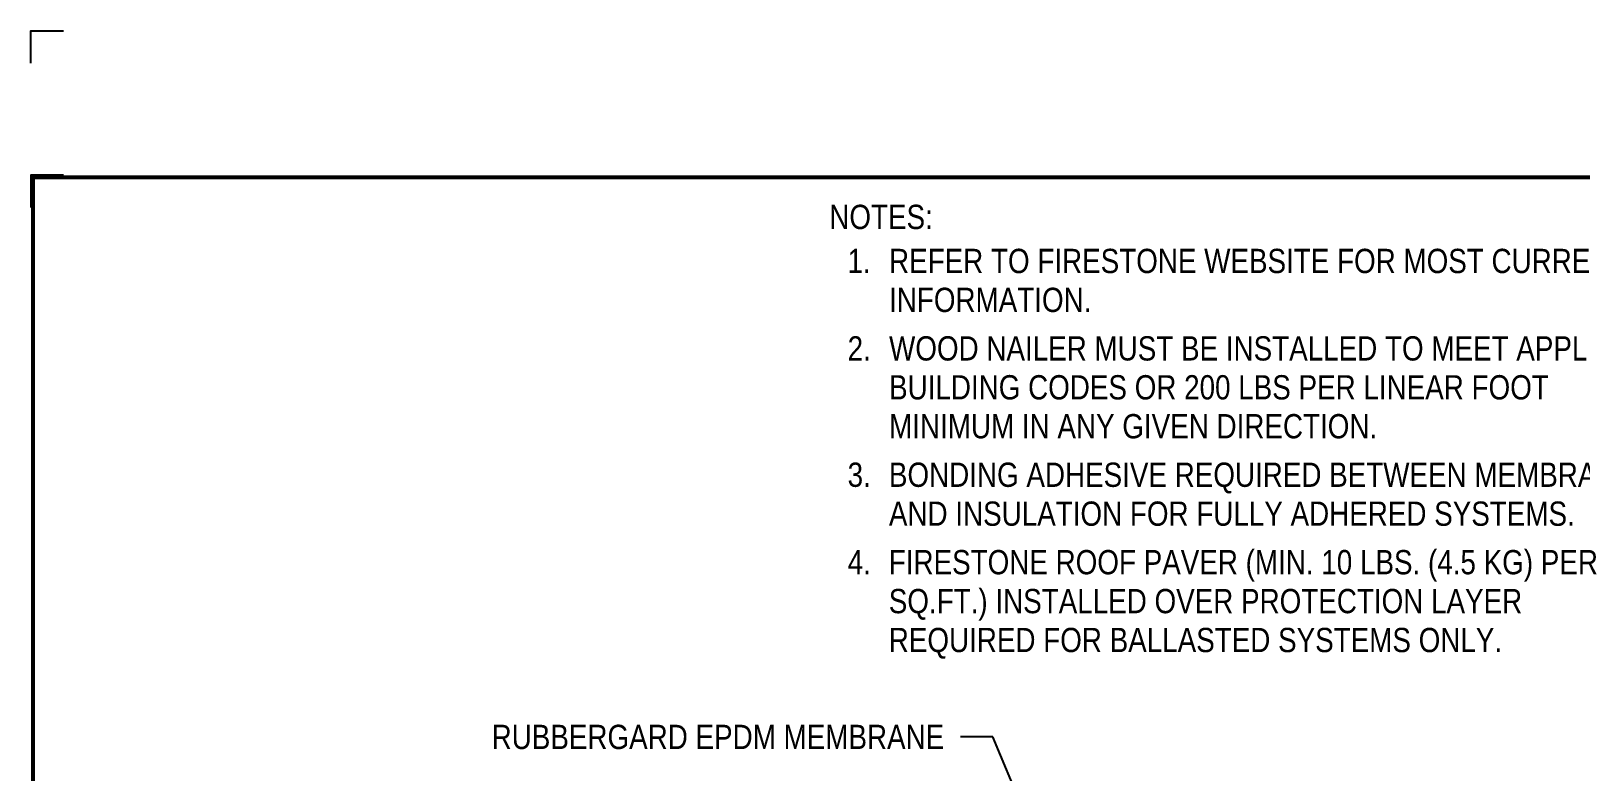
# Model space of a CAD drawing. Header units: inches. Extents: x 99.4 to 119.5, y -159.4 to -142.7.
# Drawn here: x 99.45 to 111.42, y -148.38 to -142.66 of the extents above; entities that cross this region are included whole.
import ezdxf
from ezdxf.enums import TextEntityAlignment as Align

# ---------------------------------------------------------------- set-up
doc = ezdxf.new("R2010")
doc.units = ezdxf.units.IN
doc.header["$MEASUREMENT"] = 0
doc.layers.get('0').update_dxf_attribs({"linetype": 'CONTINUOUS'})
doc.layers.get('DEFPOINTS').update_dxf_attribs({"linetype": 'CONTINUOUS'})
for name, color, linetype in [('FSBP-ANNO-NOTE', 7, 'CONTINUOUS'), ('FSBP-TTLB-BORDER', 7, 'CONTINUOUS'), ('FSBP-TTLB-TEXT', 7, 'CONTINUOUS')]:
    doc.layers.add(name, color=color, linetype=linetype)
doc.styles.add('FSBP_ARIAL', font='arial.ttf')
doc.styles.add('FSBP_ARIAL_BOLD', font='')
doc.styles.add('FSBP_ARIAL_NAR', font='ARIALN.TTF')
doc.styles.get('FSBP_ARIAL_BOLD').set_extended_font_data('Arial Black')
doc.dimstyles.new('FSBP-LEADER', dxfattribs={"dimtxt": 0.1875, "dimasz": 0.25, "dimexe": 0.0625, "dimexo": 0.125, "dimgap": 0.125, "dimtad": 0, "dimtih": 1, "dimtoh": 1, "dimdec": 4, "dimzin": 0, "dimdsep": 46, "dimlunit": 4, "dimtxsty": 'FSBP_ARIAL_NAR', "dimcen": 0.09375, "dimclrd": 256, "dimclre": 256, "dimclrt": 256, "dimadec": 0, "dimazin": 0, "dimtfac": 1, "dimtdec": 4, "dimtofl": 0, "dimtmove": 0, "dimatfit": 3, "dimfxl": 0, "dimtolj": 1, "dimtzin": 0, "dimlwd": -1, "dimlwe": -1, "dimarcsym": 0})

# ---------------------------------------------------------------- blocks, each defined once
blk = doc.blocks.new('TTLB-EPDM_2')
at = {"layer": 'DEFPOINTS', "linetype": 'Continuous', "ltscale": 1.75}
blk.add_lwpolyline([(-0.015625, 13.88083333333333), (-0.015625, 14.13083333333333), (0.234375, 14.13083333333333)], dxfattribs=at)
at = {"layer": 'DEFPOINTS', "color": 1}
blk.add_lwpolyline([(0.234375, 13.015625), (-0.015625, 13.015625), (-0.015625, 12.765625)], dxfattribs=at)
at = {"layer": 'FSBP-TTLB-BORDER', "const_width": 0.03125}
blk.add_lwpolyline([(20, 0), (20, 13), (0, 13), (0, 0)], dxfattribs=at)
at = {"layer": 'FSBP-TTLB-TEXT'}
for tag, height, style, p in [('MAXIMUM_WARRANTY', 0.1875, 'FSBP_ARIAL_BOLD', (18.03987100774941, 0.2240244307510579)), ('ACCPT_SYSTEMS', 0.21875, 'FSBP_ARIAL', (12.49438170418193, -1.23218745252656))]:
    blk.add_attdef(tag, text='', height=height, dxfattribs=dict(at, style=style)).set_placement(p, align=Align.MIDDLE_LEFT)
for tag, height, style, p in [('DETAIL_DESCP_LINE_1', 0.21875, 'FSBP_ARIAL_BOLD', (10.33118450231211, -0.2831249841755152)), ('DETAIL_DESCP_LINE_2', 0.21875, 'FSBP_ARIAL_BOLD', (10.33118450231211, -0.6812499208775904)), ('ISSUE_REV_DATE', 0.21875, 'FSBP_ARIAL', (16.84069633627263, -0.7282559425942452)), ('DETAIL_NUMBER', 0.4375, 'FSBP_ARIAL', (18.91941590748775, -0.8931630692489421))]:
    blk.add_attdef(tag, text='', height=height, dxfattribs=dict(at, style=style)).set_placement(p, align=Align.MIDDLE_CENTER)

msp = doc.modelspace()

# ---------------------------------------------------------------- block references
msp.add_blockref('TTLB-EPDM_2', (99.46270113045529, -156.7951417894166))

# ---------------------------------------------------------------- texts
at = {"layer": 'FSBP-ANNO-NOTE', "style": 'FSBP_ARIAL_NAR'}
for s, p in [('NOTES:', (105.6133809128675, -144.1013320262449)), ('REFER TO FIRESTONE WEBSITE FOR MOST CURRENT', (106.0750413355997, -144.4418037827385)), ('INFORMATION.', (106.0750413355997, -144.7425850327385)), ('WOOD NAILER MUST BE INSTALLED TO MEET APPLICABLE', (106.0750413355997, -145.1175850327385)), ('BUILDING CODES OR 200 LBS PER LINEAR FOOT', (106.0750413355997, -145.4183662827385)), ('MINIMUM IN ANY GIVEN DIRECTION.', (106.0750413355997, -145.7191475327385)), ('BONDING ADHESIVE REQUIRED BETWEEN MEMBRANE', (106.073948569078, -146.0941475327385)), ('AND INSULATION FOR FULLY ADHERED SYSTEMS.', (106.073948569078, -146.3949287827385)), ('FIRESTONE ROOF PAVER (MIN. 10 LBS. (4.5 KG) PER', (106.0728558025562, -146.7699287827385)), ('SQ.FT.) INSTALLED OVER PROTECTION LAYER', (106.0728558025562, -147.0707100327385)), ('REQUIRED FOR BALLASTED SYSTEMS ONLY.', (106.0728558025562, -147.3714912827385))]:
    msp.add_text(s, height=0.1875, dxfattribs=at).set_placement(p, align=Align.MIDDLE_LEFT)
for s, p in [('1.', (105.843479819078, -144.4418037827385)), ('2.', (105.8445725855997, -145.1175850327385)), ('3.', (105.8445725855997, -146.0941475327385)), ('4.', (105.8445725855997, -146.7699287827385))]:
    msp.add_text(s, height=0.1875, dxfattribs=at).set_placement(p, align=Align.MIDDLE_CENTER)
msp.add_text('RUBBERGARD EPDM MEMBRANE', height=0.1875, dxfattribs=at).set_placement((106.5009368364138, -148.120635070895), align=Align.MIDDLE_RIGHT)

# ---------------------------------------------------------------- leaders
at = {"layer": 'FSBP-ANNO-NOTE'}
msp.add_leader([(108.2560842733068, -151.4053477435713), (106.8759368364138, -148.120635070895), (106.6259368364138, -148.120635070895)], dimstyle='FSBP-LEADER', dxfattribs=at)

doc.saveas('drawing.dxf')
